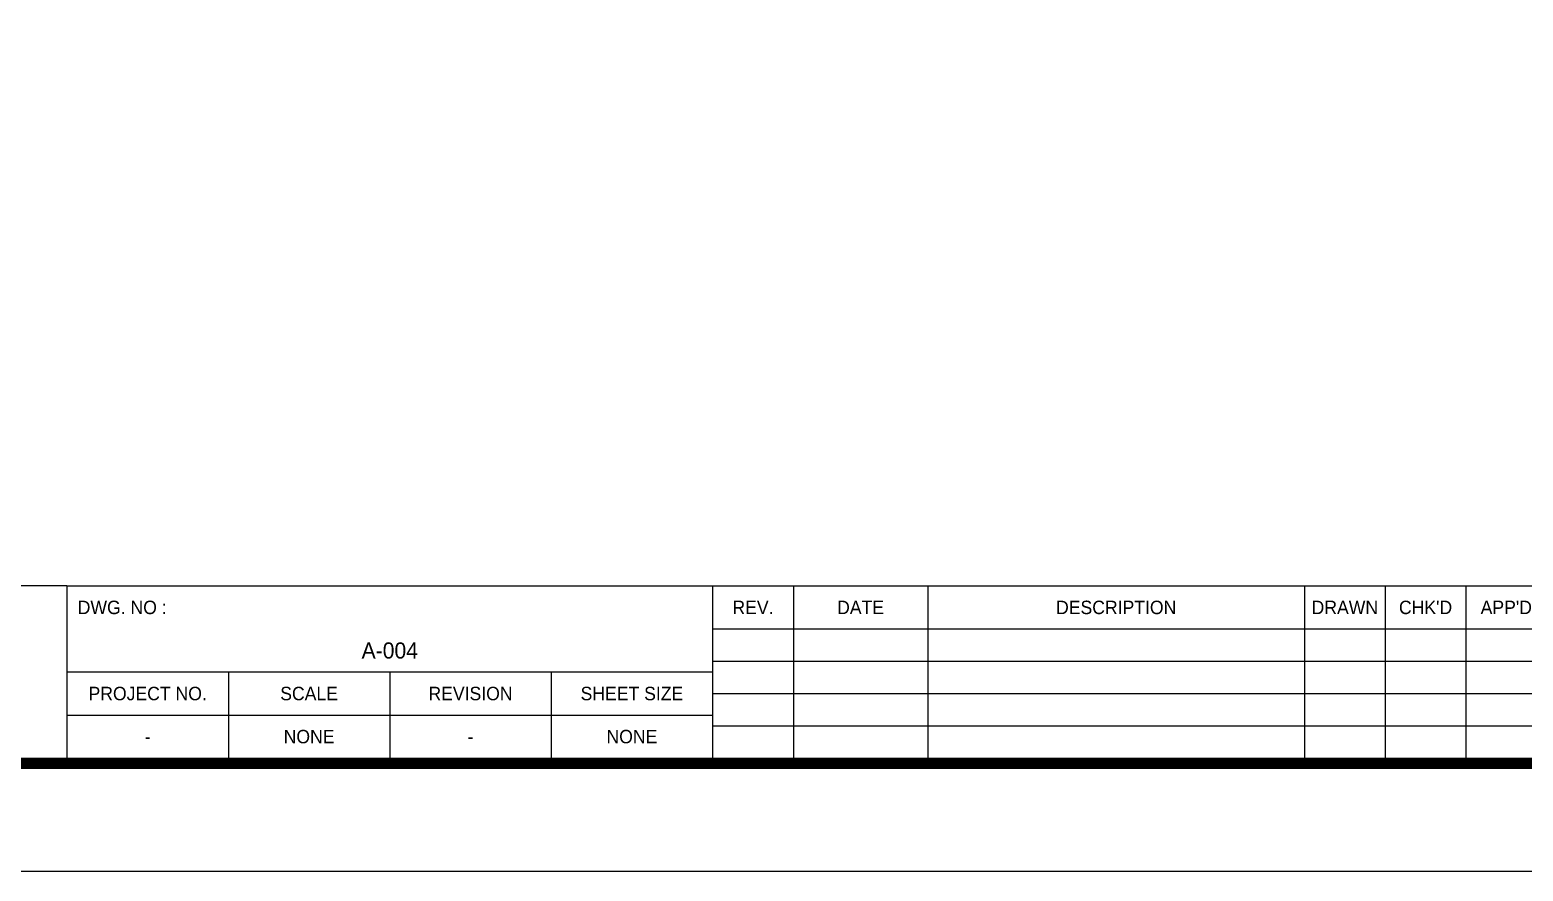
# Model space of a CAD drawing. Header units: millimetres. Extents: x 10297564 to 11610295, y -9287743 to -8409454.
# Drawn here: x 10873644 to 10896464, y -9287743 to -9274891 of the extents above; entities that cross this region are included whole.
import ezdxf
from ezdxf.enums import TextEntityAlignment as Align

# ---------------------------------------------------------------- set-up
doc = ezdxf.new("R2010")
doc.units = ezdxf.units.MM
doc.header["$LTSCALE"] = 100
for name, color, linetype in [('_도곽_마크', 7, 'Continuous'), ('BOX', 7, 'Continuous'), ('BOX_Def', 8, 'Continuous')]:
    doc.layers.add(name, color=color, linetype=linetype)
doc.layers.add('DIJ1-TEXT', color=7, linetype='Continuous', lineweight=5)
doc.layers.add('TITLE', color=7, linetype='Continuous', lineweight=0)
doc.styles.add('RomanS', font='Dotum.ttf')

# ---------------------------------------------------------------- blocks, each defined once
blk = doc.blocks.new('A$C78AD5415')
at = {"layer": '_도곽_마크'}
for p, q in [((656, 53), (811, 53)), ((656, 45), (811, 45)), ((656, 39), (811, 39)), ((656, 33), (811, 33)), ((656, 27), (811, 27))]:
    blk.add_line(p, q, dxfattribs=at)
for points in [[(536, 53), (400, 53)], [(536, 53), (536, 21)], [(536, 53), (656, 53)], [(656, 53), (656, 21)], [(656, 53), (656, 21)], [(671, 53), (671, 21)], [(696, 53), (696, 21)], [(766, 53), (766, 21)], [(781, 53), (781, 21)], [(796, 53), (796, 21)], [(536, 37), (656, 37)], [(566, 37), (566, 21)], [(596, 37), (596, 21)], [(626, 37), (626, 21)], [(536, 29), (656, 29)], [(40, 21), (811, 21)]]:
    blk.add_lwpolyline(points, dxfattribs=at)
at = {"layer": 'BOX', "const_width": 2}
blk.add_lwpolyline([(40, 20), (40, 574), (811, 574), (811, 20)], close=True, dxfattribs=at)
at = {"layer": 'BOX_Def'}
blk.add_lwpolyline([(0, 0), (841, 0), (841, 594), (0, 594)], close=True, dxfattribs=at)
at = {"layer": 'DIJ1-TEXT', "style": 'RomanS'}
blk.add_text('DWG. NO :', height=2.5, dxfattribs=at).set_placement((538, 49), align=Align.MIDDLE_LEFT)
for s, p in [('REV.', (663.5, 49)), ('DATE', (683.5, 49)), ('DESCRIPTION', (731, 49)), ('DRAWN', (773.5, 49)), ("CHK'D", (788.5, 49)), ("APP'D", (803.5, 49)), ('PROJECT NO.', (551, 33)), ('SCALE', (581, 33)), ('REVISION', (611, 33)), ('SHEET SIZE', (641, 33))]:
    blk.add_text(s, height=2.5, dxfattribs=at).set_placement(p, align=Align.MIDDLE)

msp = doc.modelspace()

# ---------------------------------------------------------------- block references
at = {"layer": 'TITLE', "color": 4, "xscale": 82.22579135756152, "yscale": 82.22579135756152, "zscale": 82.22579135756152}
msp.add_blockref('A$C78AD5415', (10830137.6, -9287743.3), dxfattribs=at)

# ---------------------------------------------------------------- texts
at = {"layer": 'DIJ1-TEXT', "style": 'RomanS'}
for s, height, p in [('A-004', 246.68, (10879144.1, -9284372)), ('NONE', 205.56, (10877910.7, -9285687.6)), ('NONE', 205.56, (10882844.3, -9285687.6))]:
    msp.add_text(s, height=height, dxfattribs=at).set_placement(p, align=Align.MIDDLE)
for p in [(10875444, -9285687.6), (10880377.5, -9285687.6)]:
    msp.add_text('-', height=205.6, dxfattribs=at).set_placement(p, align=Align.MIDDLE_CENTER)

doc.saveas('drawing.dxf')
